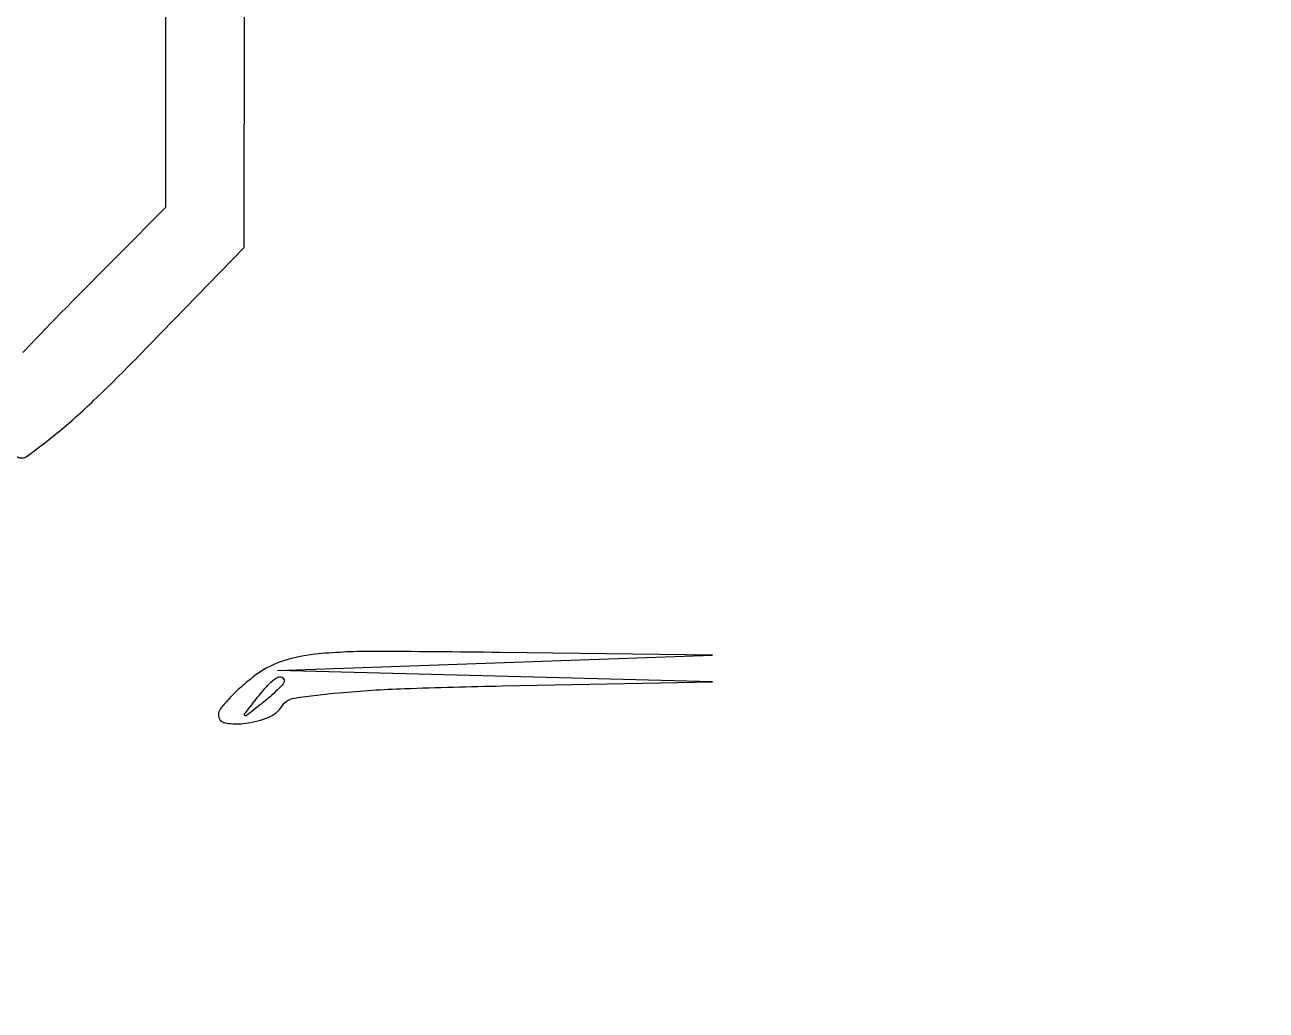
# Model space of a CAD drawing. Extents: x 23 to 255, y 40 to 184.
# Drawn here: x 206.87 to 214.84, y 156.82 to 163.14 of the extents above; entities that cross this region are included whole.
import ezdxf

# ---------------------------------------------------------------- set-up
doc = ezdxf.new("R2010")
doc.units = 0
doc.header["$MEASUREMENT"] = 0

msp = doc.modelspace()

# ---------------------------------------------------------------- linework, layer by layer
for points in [[(207.919475, 175.632891, 0.000007), (191.762556, 175.634099, 0.00002), (173.0434, 175.634494, 0.000013), (151.49745, 175.633531)], [(206.820064, 160.371446, 0.295884), (206.889592, 160.375275, 0.014477), (207.080509, 160.523239, 0.018333), (207.317631, 160.733289, 0.009323), (207.600782, 161.013533), (208.281535, 161.7129), (208.283368, 163.29915), (208.2852, 164.8854), (204.7743, 164.8854, -0.000662)], [(204.2667, 164.3778), (207.7776, 164.3778), (207.7776, 163.174239), (207.7776, 161.970679), (207.171093, 161.360097, 0.00684), (206.860742, 161.038992, 0.035947)]]:
    msp.add_lwpolyline(points, format="xyb")
for points in [[(208.338909, 158.95726, 0.017202), (208.253542, 158.885222, 0.022912), (208.18148, 158.813771, 0.021151), (208.128224, 158.750743, 0.166322), (208.116, 158.715011, 0.367153), (208.160904, 158.662103, 0.074895), (208.293693, 158.660271, 0.063325), (208.440834, 158.699761, 0.158599), (208.524634, 158.770813, -0.222316), (208.6025, 158.821864, -0.012919), (208.892458, 158.855935, -0.013707), (209.311312, 158.882662, -0.00432), (209.93851, 158.900022), (211.2885, 158.925718), (209.8926, 158.96252), (208.4967, 158.999321), (209.8926, 159.048), (211.2885, 159.096679), (209.925159, 159.114639, 0.002816), (209.097694, 159.120879, 0.025205), (208.734853, 159.103271, 0.060101), (208.515791, 159.054526, 0.082061)], [(208.539, 158.931459, -0.184603), (208.532135, 158.913498, -0.013803), (208.49551, 158.874793, -0.017649), (208.447666, 158.830213, -0.012436), (208.39095, 158.783409, -0.001576), (208.295394, 158.708954, -0.377591), (208.2852, 158.7096, -0.377591), (208.284554, 158.719794, -0.001576), (208.359009, 158.81535, -0.017685), (208.434377, 158.904752, -0.065617), (208.490449, 158.952361, -0.241985), (208.522639, 158.955528, -0.307699)]]:
    msp.add_lwpolyline(points, format="xyb", close=True)

doc.saveas('drawing.dxf')
